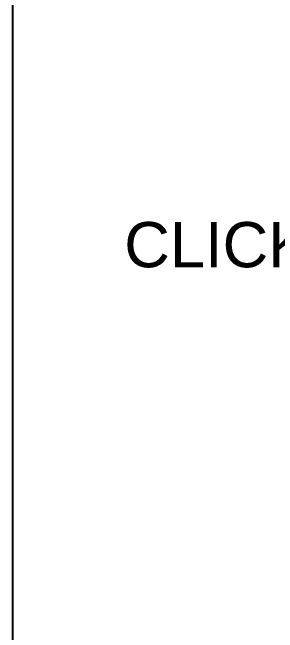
# Model space of a CAD drawing. Header units: millimetres. Extents: x -71336 to -35435, y -26189 to 22712.
# Drawn here: x -41066.65 to -41051.99, y -5457.1 to -5422.85 of the extents above; entities that cross this region are included whole.
import ezdxf
from ezdxf.enums import TextEntityAlignment as Align

# ---------------------------------------------------------------- set-up
doc = ezdxf.new("R2010")
doc.units = ezdxf.units.MM
doc.layers.add('SC - Equipment', color=7, linetype='Continuous', lineweight=13)
doc.layers.add('SC - Xlines', color=252, linetype='Continuous', plot=False)
doc.styles.get("Standard").update_dxf_attribs({"font": 'arial.ttf', "height": 35})

# ---------------------------------------------------------------- blocks, each defined once
blk = doc.blocks.new('BARCO CLICKSHARE BUTTON WITH TEXT - SCHEMATIC')
at = {"layer": 'SC - Equipment', "color": 7, "lineweight": 0, "transparency": 33554687}
for points in [[(-14.197, -20.089), (-5.871, -12.873), (-14.112, -20.175), (-5.786, -12.98)], [(-4.419, -14.432), (-12.809, -21.712), (-4.483, -14.346), (-12.873, -21.605)]]:
    blk.add_solid(points, dxfattribs=at)
at = {"ltscale": 5}
for tag, p in [('MAKE', (0, 10.975)), ('MODEL', (0, 5.975))]:
    blk.add_attdef(tag, text='', height=2.5, dxfattribs=at).set_placement(p, align=Align.MIDDLE_CENTER)
at = {"ltscale": 5, "flags": 1}
for tag, p in [('ROOM_TYPE', (45, -5)), ('LOCATION', (45, -10)), ('RACK_EQUIPMENT_(Y/N)', (45, -15)), ('IP_(Y/N)', (45, -30)), ('POE(WATT)', (45, -35)), ('AMP(@240V)', (45, -40)), ('WATT', (45, -45)), ('BTU/H', (45, -50)), ('WEIGHT(KG)', (45, -55)), ('TRANSFORMER_TAPS', (45, -60))]:
    blk.add_attdef(tag, p, '', height=2.5, dxfattribs=at)
for tag, p in [('DESCRIPTION', (56.961, -23.892)), ('BRACKET', (53.155, -63.495))]:
    blk.add_attdef(tag, text='', height=2.5, dxfattribs=at).set_placement(p, align=Align.MIDDLE_CENTER)

msp = doc.modelspace()

# ---------------------------------------------------------------- linework, layer by layer
at = {"layer": 'SC - Xlines', "color": 250, "ltscale": 5}
msp.add_lwpolyline([(-41066.645, -4973.253), (-41066.645, -5649.498)], dxfattribs=at)

# ---------------------------------------------------------------- block references
at = {"ltscale": 5}
ref = msp.add_blockref('BARCO CLICKSHARE BUTTON WITH TEXT - SCHEMATIC', (-41041.645, -5441.654), dxfattribs=at)
ref.add_attrib('MODEL', 'CLICKSHARE BUTTON', dxfattribs={"ltscale": 5, "height": 2.5}).set_placement((-41041.645, -5435.679), align=Align.MIDDLE_CENTER)

doc.saveas('drawing.dxf')
